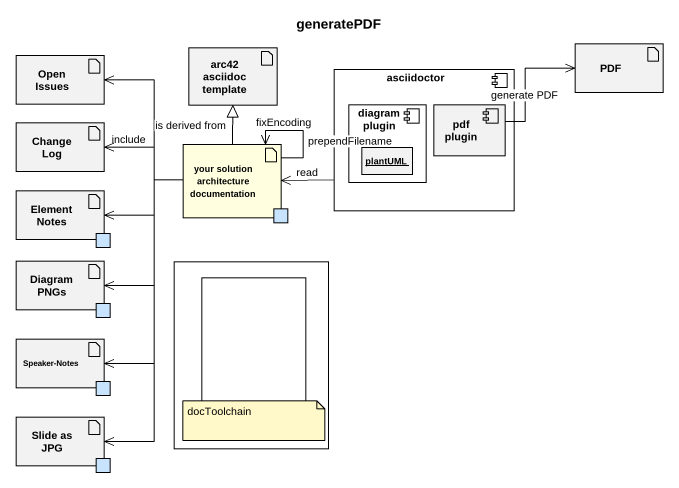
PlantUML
@startuml
title generatePDF
allowmixing
hide circle
hide empty members
artifact "Open Issues" as Open_Issues
artifact "arc42 asciidoc template" as arc42_asciidoc_template
component asciidoctor {
  component "diagram plugin" as diagram_plugin {
    object plantUML
  }
  component "pdf plugin" as pdf_plugin
}
artifact PDF
artifact "Change Log" as Change_Log
artifact "your solution architecture documentation" as your_solution_architecture #FFFFE0 {
  port " " as port2 #C7E3FE
}
artifact "Element Notes" as Element_Notes {
  port " " as port1 #C7E3FE
}
artifact "Diagram PNGs" as Diagram_PNGs {
  port " " as port3 #C7E3FE
}
rectangle " " as rectangle1 #FFFFFF {
  rectangle " " as rectangle2
}
artifact "Speaker-Notes" as Speaker_Notes {
  port " " as port4 #C7E3FE
}
artifact "Slide as JPG" as Slide_as_JPG {
  port " " as port5 #C7E3FE
}
asciidoctor -left-> your_solution_architecture : read
pdf_plugin -right-> PDF : generate PDF
your_solution_architecture -left-> Open_Issues
your_solution_architecture -up-|> arc42_asciidoc_template : is derived from
your_solution_architecture -left-> Change_Log : include
your_solution_architecture --> your_solution_architecture : fixEncoding
your_solution_architecture --> your_solution_architecture : prependFilename
your_solution_architecture -left-> Element_Notes
your_solution_architecture --> Diagram_PNGs
your_solution_architecture --> Speaker_Notes
your_solution_architecture --> Slide_as_JPG
note as N1
  docToolchain
end note
@enduml
